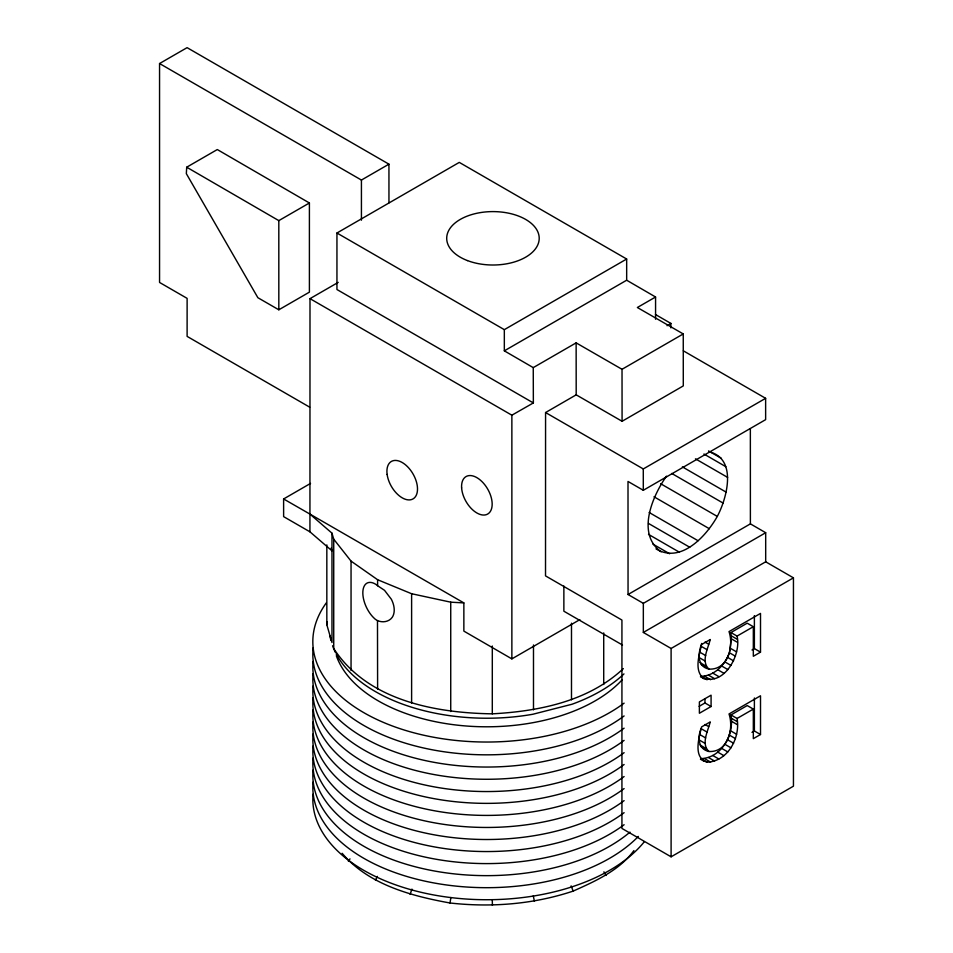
<?xml version="1.0" encoding="UTF-8"?>
<svg xmlns="http://www.w3.org/2000/svg" width="953" height="953" viewBox="0 0 953 953"><rect width="100%" height="100%" fill="white"/><g stroke="black" fill="none" stroke-linecap="round" stroke-linejoin="round"><path stroke-width="1.43" d="M326.831 544.902L326.831 624.751L331.978 642.513L331.978 550.822L309.939 531.822L309.999 298.646L338.22 282.374M309.939 531.822L283.625 516.633L283.613 498.967L309.951 514.096L331.978 533.168L331.978 550.822L331.179 548.094M331.978 533.168L333.729 539.195L333.729 648.528C367.298 700.348 434.818 712.987 492.296 713.833C538.731 711.331 588.323 701.408 623.345 668.625M351.049 670.471L351.049 561.126L333.729 539.195M411.613 703.076L411.613 593.731L377.614 579.734L351.049 561.126M450.733 711.522L450.733 602.177L411.613 593.731M492.296 713.833L492.308 646.015M533.489 709.842L533.489 644.978M309.999 298.646L511.868 415.198L533.358 402.928L336.945 289.521L336.945 233.008L459.286 162.391L626.669 259.025L626.669 280.218L655.569 297.002L637.354 307.509L683.253 333.943L683.289 385.905L622.083 421.274L576.196 394.84L545.569 412.542L545.521 575.886L621.928 620.058L621.928 828.431L671.103 856.818L793.444 786.177L793.444 577.84L765.688 561.805L643.335 632.447L643.335 603.344L628.051 594.505L628.003 481.456L643.299 490.283L765.64 419.642L765.628 398.318L683.349 350.823M571.49 699.847L571.49 623.191M603.714 684.516L603.714 632.911M377.591 585.726L375.959 584.427A21.657 11.245 64.6 0 0 362.867 591.479A21.657 11.245 64.6 0 0 373.779 617.842C378.46 623.119 388.085 623.25 392.279 617.27A21.419 14.235 51 0 0 391.361 599.258L384.524 590.324L377.591 585.726L377.614 579.734M186.705 167.204L186.335 173.649L257.87 297.705L278.824 309.796L309.403 292.142L309.403 202.977L217.296 149.55L186.705 167.204L278.812 220.631L278.824 309.796M729.629 651.614L731.273 638.772L730.951 632.554L747.2 623.167L753.323 626.705L753.323 656.283L760.506 652.138L760.506 613.41L729.021 631.589C734.036 646.551 727.937 670.15 708.949 669.101C696.476 666.421 698.275 652.495 701.73 643.43M700.431 676.797C722.696 688.733 741.768 655.45 737.062 636.092L730.951 632.554M730.951 714.941L737.062 718.467C740.529 737.61 728.056 761.364 707.102 762.174L700.991 758.648C721.945 757.826 734.406 734.084 730.951 714.941L747.2 705.554L753.323 709.092L753.323 738.658L760.506 734.513L760.506 695.785L729.021 713.964C734.036 728.926 727.937 752.525 708.949 751.488C698.418 749.296 697.584 738.122 700.634 729.724M708.949 669.101C700.729 661.62 708.031 648.481 710.259 639.523L701.599 644.526C699.276 655.152 693.665 670.9 704.1 678.917M708.949 751.488C700.729 743.995 708.031 730.856 710.259 721.909L701.599 726.913C699.097 737.431 692.676 757.635 707.102 762.174M655.974 548.857C680.692 564.045 706.066 536.396 717.287 516.419C727.115 497.942 737.515 458.607 709.032 451.758M342.151 853.292C368.573 884.622 411.136 895.951 450.007 902.991L450.888 897.512M326.831 624.751L327.296 621.928M410.112 894.379L411.946 889.101M707.102 679.787L700.991 676.261C714.309 676.142 725.293 664.765 729.343 652.698L735.466 656.236M375.434 880.107L377.424 876.403M666.481 476.155C652.412 496.072 636.104 533.942 661.12 551.835M633.924 850.576C619.164 870.601 595.315 881.168 573.182 891.091C533.537 904.29 491.438 907.613 450.007 902.991M348.333 861.131L349.989 858.879M667.052 325.7L670.876 323.412L655.45 314.502M309.677 407.157L187.11 336.385L187.122 298.372L159.556 282.445L159.556 63.541L187.086 47.65L388.943 164.166L388.955 202.822M278.812 220.631L309.403 202.977M159.556 63.541L361.425 180.057L388.943 164.166M336.945 233.008L504.328 329.655L626.669 259.025M533.358 402.928L533.251 367.62L504.328 350.847L626.669 280.218M283.613 498.967L310.547 483.409M533.251 367.62L576.136 342.866L622.023 369.299L683.253 333.943M545.569 412.542L643.287 468.947L765.628 398.318M309.951 514.096L463.861 602.904L463.861 631.112L511.868 658.88L579.829 619.641M628.051 594.505L750.392 523.864L750.356 428.671M643.335 603.344L765.688 532.715L750.392 523.864M643.335 632.447L671.103 648.469L793.444 577.84M737.062 636.092L753.323 626.705M751.988 649.982L754.383 648.6L760.506 652.138M699.109 706.352L704.958 702.969L711.081 706.507L711.081 695.178L699.383 701.932L699.383 713.261L711.081 706.507M737.062 718.467L753.323 709.092M751.988 732.369L754.383 730.987L760.506 734.513M450.733 602.177L463.861 602.904M708.532 450.924L721.397 458.345M703.922 454.021L725.805 466.66M695.452 458.822L727.639 477.405M682.372 466.875L726.15 492.141M671.734 473.438L723.232 503.16M660.643 483.719L717.287 516.419M653.996 496.775L709.354 528.724M649.148 512.488L698.061 540.732M648.54 523.471L689.746 547.248M648.505 534.371L679.394 552.204M652.9 544.103L669.637 553.764M731.189 635.782L737.312 639.308M731.273 638.772L737.396 642.298M730.498 648.362L736.609 651.9M705.006 642.108L708.675 644.228M727.461 657.32L733.572 660.858M700.896 646.158L707.019 649.696M724.876 661.918L730.987 665.444M699.562 652.055L705.685 655.581M721.707 666.028L727.83 669.554M699.085 657.534L705.208 661.072M717.74 669.721L723.851 673.247M699.978 662.573L706.09 666.099M701.122 664.42L707.245 667.946M712.725 673.08L718.836 676.618M708.448 675.141L714.571 678.667M704.505 676.189L710.628 679.715M622.5 645.05L563.866 611.207L563.866 586.024M731.189 718.157L737.312 721.695M731.273 721.147L737.396 724.685M730.498 730.748L736.609 734.275M729.343 735.085L735.466 738.611M705.006 724.494L708.675 726.615M727.461 739.707L733.572 743.233M700.896 728.545L707.019 732.071M724.876 744.293L730.987 747.831M699.562 734.429L705.685 737.967M721.707 748.403L727.83 751.941M699.085 739.921L705.208 743.447M717.74 752.096L723.851 755.634M699.978 744.96L706.09 748.486M701.122 746.807L707.245 750.333M712.725 755.467L718.836 758.993M708.448 757.528L714.571 761.054M704.505 758.576L710.628 762.102M700.431 759.184L704.1 761.292M603.904 871.828L606.048 875.45M571.109 885.885L573.182 891.091M533.275 895.844L534.419 901.288M492.272 899.811L492.415 905.35M655.569 297.002L655.569 319.243M643.287 468.947L643.299 490.283M622.023 369.299L622.083 421.274M576.136 342.866L576.196 394.84M377.483 620.772L377.614 689.079M765.688 532.715L765.688 561.805M754.383 615.614L754.383 648.6M754.383 698.001L754.383 730.987M704.958 698.728L704.958 702.969M671.103 648.469L671.103 856.818M670.876 323.412L670.876 327.868M511.868 415.198L511.868 658.88M504.328 329.655L504.328 350.847M361.425 180.057L361.425 220.203M336.159 653.865A157.531 90.952 0 0 0 532.87 714.25L571.955 704.267A160.676 92.763 0 0 0 623.965 673.914M335.468 652.543A157.531 90.952 0 0 1 332.561 645.753M330.87 640.202A157.531 90.952 0 0 1 330 636.02M622.154 679.811A153.397 88.569 0 0 1 464.552 725.864A153.397 88.569 0 0 1 336.326 655.724M638.355 836.412A173.875 100.387 0 0 1 438.38 883.729A173.875 100.387 0 0 1 313.072 782.068M624.108 740.398A173.875 100.387 0 0 1 426.134 772.978A173.875 100.387 0 0 1 313.072 673.652M624.108 800.639A173.875 100.387 0 0 1 426.134 833.22A173.875 100.387 0 0 1 313.072 733.893M624.108 776.54A173.875 100.387 0 0 1 426.134 809.121A173.875 100.387 0 0 1 313.072 709.806M624.108 752.679A173.875 100.387 0 0 1 426.134 785.26A173.875 100.387 0 0 1 313.072 685.934M624.108 715.953A173.875 100.387 0 0 1 424.943 748.284A173.875 100.387 0 0 1 313.215 647.754M624.108 703.159A173.875 100.387 0 0 1 399.045 728.342A173.875 100.387 0 0 1 326.367 602.808M624.108 812.683A173.875 100.387 0 0 1 426.134 845.263A173.875 100.387 0 0 1 313.072 745.937M624.108 788.584A173.875 100.387 0 0 1 426.134 821.176A173.875 100.387 0 0 1 313.072 721.85M624.108 728.175A173.875 100.387 0 0 1 426.134 760.756A173.875 100.387 0 0 1 313.072 661.442M644.276 841.785A173.875 100.387 0 0 1 444.646 896.749A173.875 100.387 0 0 1 313.072 794.123M624.108 764.497A173.875 100.387 0 0 1 426.134 797.077A173.875 100.387 0 0 1 313.072 697.763M624.108 824.726A173.875 100.387 0 0 1 426.134 857.307A173.875 100.387 0 0 1 313.072 757.98M629.981 832.136A173.875 100.387 0 0 1 430.816 870.315A173.875 100.387 0 0 1 313.072 770.024M387.132 474.427A21.633 12.484 60 0 0 411.97 499.408A21.633 12.484 60 0 0 407.539 466.696A21.633 12.484 60 0 0 387.132 474.427M461.621 487.876A21.633 12.484 60 0 0 485.518 514.87A21.633 12.484 60 0 0 483.469 483.183A21.633 12.484 60 0 0 461.621 487.876M467.482 260.598A46.256 26.708 0 0 0 539.124 239.894A46.256 26.708 0 0 0 472.247 214.425A46.256 26.708 0 0 0 467.482 260.598"/></g></svg>
